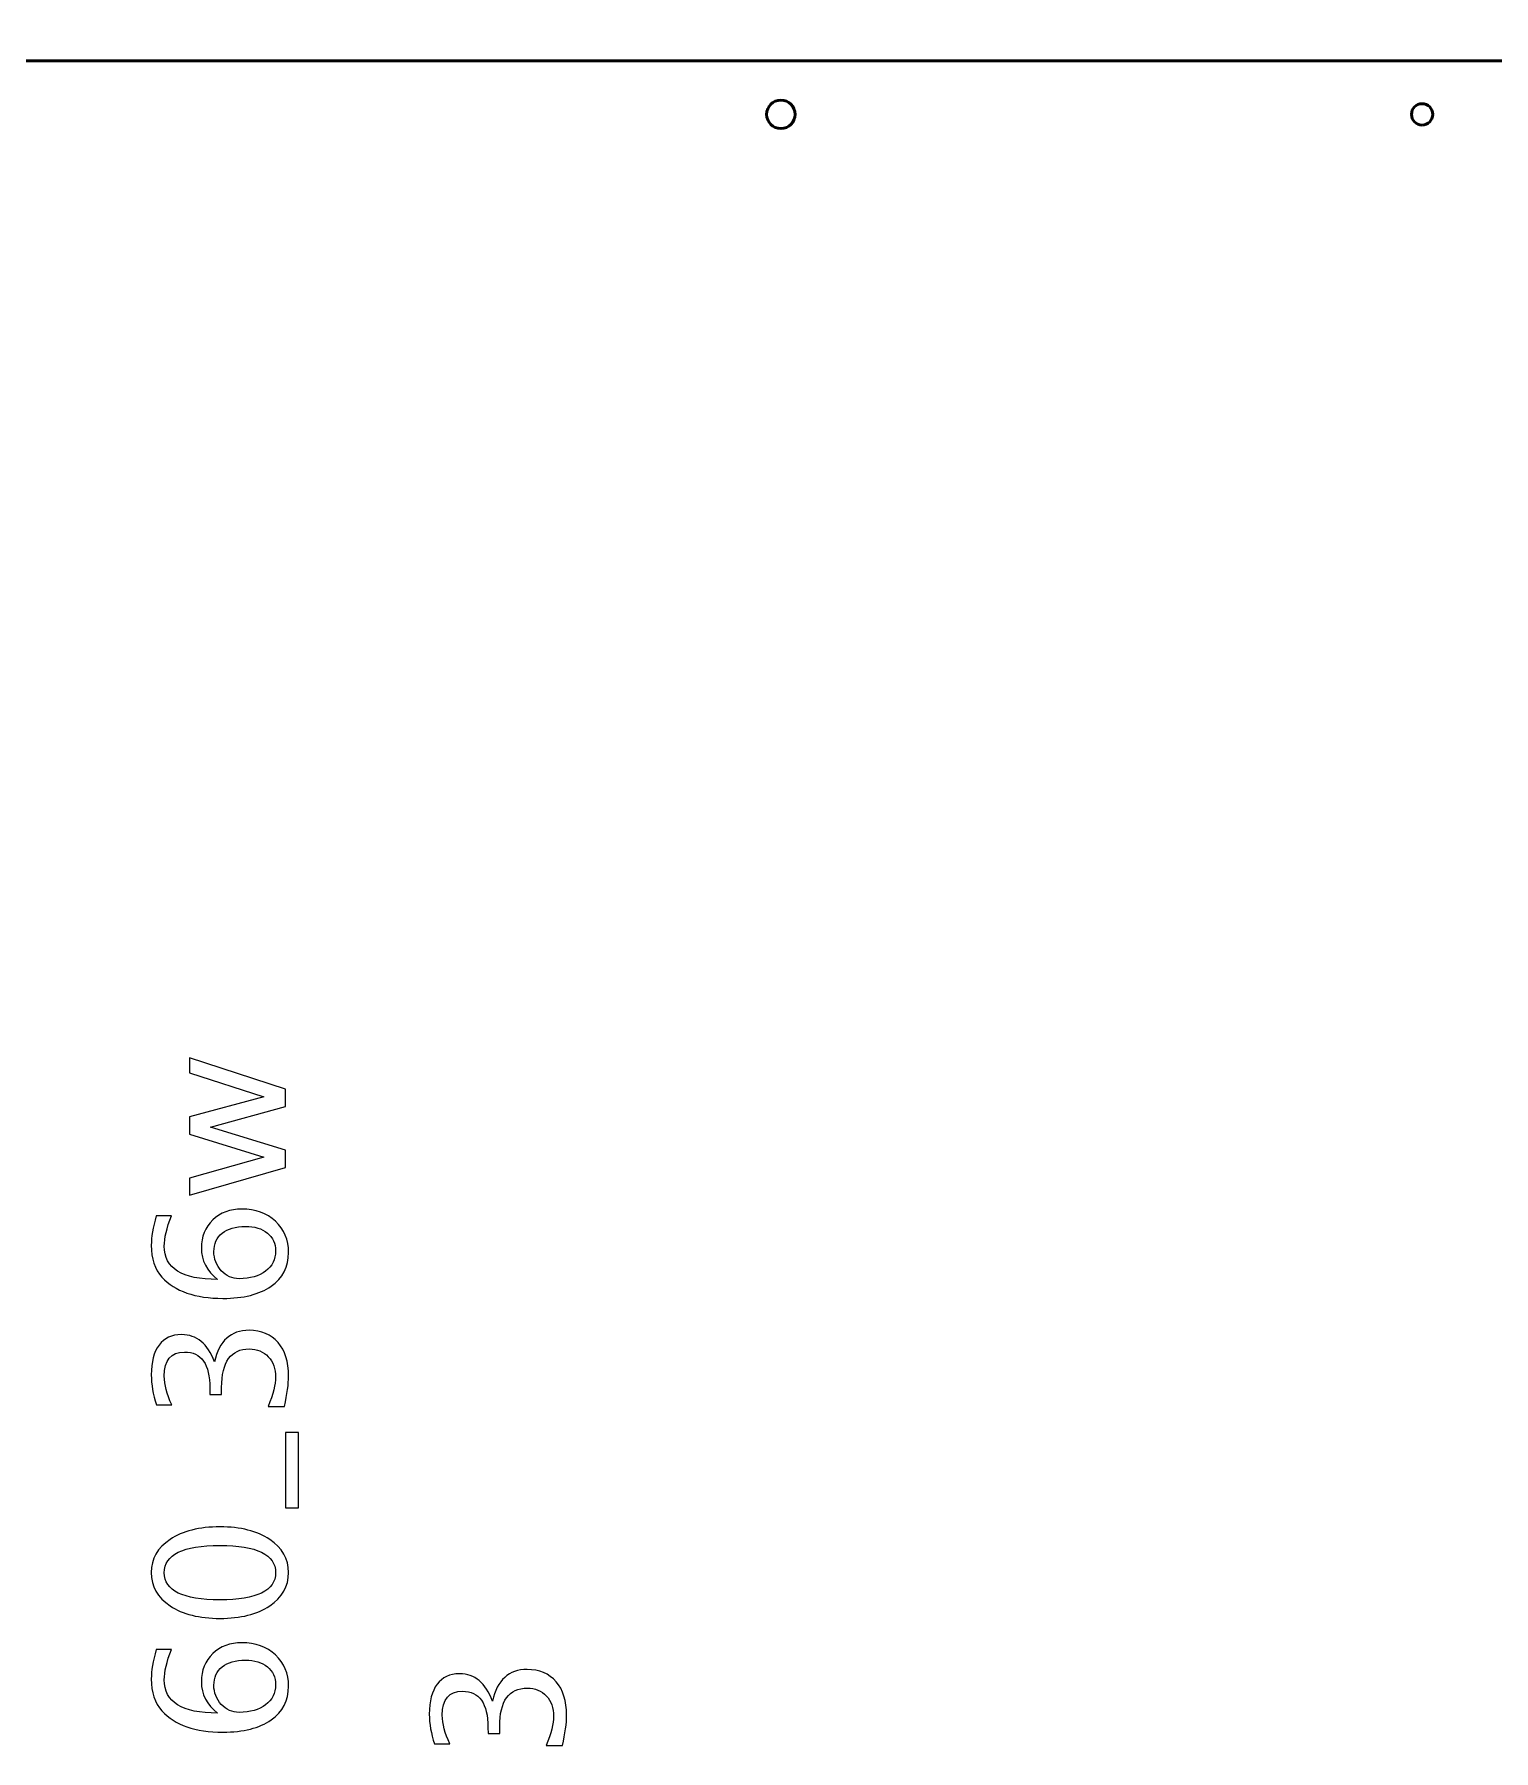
# Model space of a CAD drawing. Header units: centimetres. Extents: x -41.3 to 41.1, y -32.2 to 43.6.
# Drawn here: x 1.27 to 21.75, y 6.28 to 30.37 of the extents above; entities that cross this region are included whole.
import ezdxf

# ---------------------------------------------------------------- set-up
doc = ezdxf.new("R2010")
doc.units = ezdxf.units.CM
doc.header["$MEASUREMENT"] = 0
doc.layers.add('Layer 1', color=7, linetype='Continuous')

msp = doc.modelspace()

# ---------------------------------------------------------------- linework, layer by layer
at = {"layer": 'Layer 1', "color": 30, "lineweight": 53}
msp.add_ellipse((11.7475, 29.25), major_axis=(0, 0.2), ratio=1, dxfattribs=at)
at = {"layer": 'Layer 1', "color": 4, "lineweight": 53}
msp.add_open_spline([(31.7, -32.2), (31.7, -32.2), (-31.7, -32.2), (-31.7, -32.2), (-31.7, -32.2), (-31.97614, -32.2), (-32.2, -31.97614), (-32.2, -31.7), (-32.2, -31.7), (-32.2, -31.7), (-32.2, 31.7), (-32.2, 31.7), (-32.2, 31.7), (-32.2, 31.97614), (-31.97614, 32.2), (-31.7, 32.2), (-31.7, 32.2), (-31.7, 32.2), (31.7, 32.2), (31.7, 32.2), (31.7, 32.2), (31.97614, 32.2), (32.2, 31.97614), (32.2, 31.7), (32.2, 31.7), (32.2, 31.7), (32.2, -31.7), (32.2, -31.7), (32.2, -31.7), (32.2, -31.97614), (31.97614, -32.2), (31.7, -32.2)], degree=3, knots=[0, 0, 0, 0, 0.11111111, 0.11111111, 0.11111111, 0.11111111, 0.22222222, 0.22222222, 0.22222222, 0.22222222, 0.33333333, 0.33333333, 0.33333333, 0.33333333, 0.44444444, 0.44444444, 0.44444444, 0.44444444, 0.55555556, 0.55555556, 0.55555556, 0.55555556, 0.66666667, 0.66666667, 0.66666667, 0.66666667, 0.77777778, 0.77777778, 0.77777778, 0.77777778, 1, 1, 1, 1], dxfattribs=at)
at = {"layer": 'Layer 1', "color": 30, "lineweight": 53}
for points in [[(-30, -30), (-30, -30), (-30, 30), (-30, 30), (-30, 30), (-30, 30), (30, 30), (30, 30), (30, 30), (30, 30), (30, -30), (30, -30), (30, -30), (30, -30), (-30, -30), (-30, -30)], [(20.75, 29.1), (20.66716, 29.1), (20.6, 29.16716), (20.6, 29.25), (20.6, 29.25), (20.6, 29.33284), (20.66716, 29.4), (20.75, 29.4), (20.75, 29.4), (20.83284, 29.4), (20.9, 29.33284), (20.9, 29.25), (20.9, 29.25), (20.9, 29.16716), (20.83284, 29.1), (20.75, 29.1)]]:
    msp.add_open_spline(points, degree=3, knots=[0, 0, 0, 0, 0.2, 0.2, 0.2, 0.2, 0.4, 0.4, 0.4, 0.4, 0.6, 0.6, 0.6, 0.6, 1, 1, 1, 1], dxfattribs=at)
at = {"layer": 'Layer 1'}
for points, knots in [([(4.79086, 14.46479), (4.79086, 14.46479), (3.44466, 14.0787), (3.44466, 14.0787), (3.44466, 14.0787), (3.44466, 14.0787), (3.44466, 14.31662), (3.44466, 14.31662), (3.44466, 14.31662), (3.44466, 14.31662), (4.48987, 14.61253), (4.48987, 14.61253), (4.48987, 14.61253), (4.48987, 14.61253), (3.44466, 14.93173), (3.44466, 14.93173), (3.44466, 14.93173), (3.44466, 14.93173), (3.44466, 15.17557), (3.44466, 15.17557), (3.44466, 15.17557), (3.44466, 15.17557), (4.48818, 15.45624), (4.48818, 15.45624), (4.48818, 15.45624), (4.48818, 15.45624), (3.44466, 15.79576), (3.44466, 15.79576), (3.44466, 15.79576), (3.44466, 15.79576), (3.44466, 16.00404), (3.44466, 16.00404), (3.44466, 16.00404), (3.44466, 16.00404), (4.79086, 15.56462), (4.79086, 15.56462), (4.79086, 15.56462), (4.79086, 15.56462), (4.79086, 15.32077), (4.79086, 15.32077), (4.79086, 15.32077), (4.79086, 15.32077), (3.74099, 15.03206), (3.74099, 15.03206), (3.74099, 15.03206), (3.74099, 15.03206), (4.79086, 14.70863), (4.79086, 14.70863), (4.79086, 14.70863), (4.79086, 14.70863), (4.79086, 14.46479), (4.79086, 14.46479)], [0, 0, 0, 0, 0.07142857, 0.07142857, 0.07142857, 0.07142857, 0.14285714, 0.14285714, 0.14285714, 0.14285714, 0.21428571, 0.21428571, 0.21428571, 0.21428571, 0.28571429, 0.28571429, 0.28571429, 0.28571429, 0.35714286, 0.35714286, 0.35714286, 0.35714286, 0.42857143, 0.42857143, 0.42857143, 0.42857143, 0.5, 0.5, 0.5, 0.5, 0.57142857, 0.57142857, 0.57142857, 0.57142857, 0.64285714, 0.64285714, 0.64285714, 0.64285714, 0.71428571, 0.71428571, 0.71428571, 0.71428571, 0.78571429, 0.78571429, 0.78571429, 0.78571429, 0.85714286, 0.85714286, 0.85714286, 0.85714286, 1, 1, 1, 1]), ([(3.83921, 12.8942), (3.68808, 13.01104), (3.6123, 13.15794), (3.6123, 13.33489), (3.6123, 13.33489), (3.6123, 13.49533), (3.66522, 13.62657), (3.77147, 13.72901), (3.77147, 13.72901), (3.87773, 13.83104), (4.01404, 13.88227), (4.18041, 13.88227), (4.18041, 13.88227), (4.37134, 13.88227), (4.52839, 13.82511), (4.65158, 13.71039), (4.65158, 13.71039), (4.77477, 13.59566), (4.83658, 13.45004), (4.83658, 13.27266), (4.83658, 13.27266), (4.83658, 13.07115), (4.75488, 12.91283), (4.59189, 12.79895), (4.59189, 12.79895), (4.42849, 12.68465), (4.20243, 12.62749), (3.91414, 12.62749), (3.91414, 12.62749), (3.52552, 12.62749), (3.24061, 12.72741), (3.05858, 12.9268), (3.05858, 12.9268), (2.95867, 13.03517), (2.90872, 13.18503), (2.90872, 13.37595), (2.90872, 13.37595), (2.90872, 13.48687), (2.93158, 13.62445), (2.9773, 13.78828), (2.9773, 13.78828), (2.9773, 13.78828), (3.19066, 13.78828), (3.19066, 13.78828), (3.19066, 13.78828), (3.12462, 13.61514), (3.0916, 13.4729), (3.0916, 13.36114), (3.0916, 13.36114), (3.0916, 13.04999), (3.34094, 12.8942), (3.83921, 12.8942)], [0, 0, 0, 0, 0.07142857, 0.07142857, 0.07142857, 0.07142857, 0.14285714, 0.14285714, 0.14285714, 0.14285714, 0.21428571, 0.21428571, 0.21428571, 0.21428571, 0.28571429, 0.28571429, 0.28571429, 0.28571429, 0.35714286, 0.35714286, 0.35714286, 0.35714286, 0.42857143, 0.42857143, 0.42857143, 0.42857143, 0.5, 0.5, 0.5, 0.5, 0.57142857, 0.57142857, 0.57142857, 0.57142857, 0.64285714, 0.64285714, 0.64285714, 0.64285714, 0.71428571, 0.71428571, 0.71428571, 0.71428571, 0.78571429, 0.78571429, 0.78571429, 0.78571429, 0.85714286, 0.85714286, 0.85714286, 0.85714286, 1, 1, 1, 1]), ([(4.22867, 13.63842), (4.09278, 13.63842), (3.98526, 13.60709), (3.90609, 13.54402), (3.90609, 13.54402), (3.82693, 13.48094), (3.78756, 13.39458), (3.78756, 13.28494), (3.78756, 13.28494), (3.78756, 13.18037), (3.82227, 13.09105), (3.89212, 13.01654), (3.89212, 13.01654), (3.96155, 12.94161), (4.04537, 12.90436), (4.14316, 12.90436), (4.14316, 12.90436), (4.29725, 12.90436), (4.42087, 12.93992), (4.514, 13.01062), (4.514, 13.01062), (4.60713, 13.08174), (4.6537, 13.17572), (4.6537, 13.29256), (4.6537, 13.29256), (4.6537, 13.39881), (4.6156, 13.48306), (4.5394, 13.54529), (4.5394, 13.54529), (4.4632, 13.60752), (4.35948, 13.63842), (4.22867, 13.63842)], [0, 0, 0, 0, 0.11111111, 0.11111111, 0.11111111, 0.11111111, 0.22222222, 0.22222222, 0.22222222, 0.22222222, 0.33333333, 0.33333333, 0.33333333, 0.33333333, 0.44444444, 0.44444444, 0.44444444, 0.44444444, 0.55555556, 0.55555556, 0.55555556, 0.55555556, 0.66666667, 0.66666667, 0.66666667, 0.66666667, 0.77777778, 0.77777778, 0.77777778, 0.77777778, 1, 1, 1, 1]), ([(4.77816, 11.11026), (4.77816, 11.11026), (4.54956, 11.11026), (4.54956, 11.11026), (4.54956, 11.11026), (4.61899, 11.28467), (4.6537, 11.42141), (4.6537, 11.52174), (4.6537, 11.52174), (4.6537, 11.63985), (4.61983, 11.7351), (4.55168, 11.80834), (4.55168, 11.80834), (4.48352, 11.88157), (4.39462, 11.91798), (4.2854, 11.91798), (4.2854, 11.91798), (4.02632, 11.91798), (3.89678, 11.73764), (3.89678, 11.37696), (3.89678, 11.37696), (3.89678, 11.37696), (3.89678, 11.28044), (3.89678, 11.28044), (3.89678, 11.28044), (3.89678, 11.28044), (3.73295, 11.28044), (3.73295, 11.28044), (3.73295, 11.28044), (3.73295, 11.28044), (3.73168, 11.36595), (3.73168, 11.36595), (3.73168, 11.36595), (3.73168, 11.70504), (3.6123, 11.8748), (3.37312, 11.8748), (3.37312, 11.8748), (3.18558, 11.8748), (3.0916, 11.76219), (3.0916, 11.5374), (3.0916, 11.5374), (3.0916, 11.41675), (3.12631, 11.28298), (3.19574, 11.13566), (3.19574, 11.13566), (3.19574, 11.13566), (2.98238, 11.13566), (2.98238, 11.13566), (2.98238, 11.13566), (2.93327, 11.28002), (2.90872, 11.41929), (2.90872, 11.55307), (2.90872, 11.55307), (2.90872, 11.7351), (2.94513, 11.87522), (3.01794, 11.97259), (3.01794, 11.97259), (3.09033, 12.06996), (3.19574, 12.11864), (3.33375, 12.11864), (3.33375, 12.11864), (3.54922, 12.11864), (3.70289, 11.99122), (3.79433, 11.73595), (3.79433, 11.73595), (3.86334, 12.03186), (4.02547, 12.1796), (4.28159, 12.1796), (4.28159, 12.1796), (4.45431, 12.1796), (4.5902, 12.12245), (4.68884, 12.00857), (4.68884, 12.00857), (4.78747, 11.8947), (4.83658, 11.73806), (4.83658, 11.5391), (4.83658, 11.5391), (4.83658, 11.42564), (4.81711, 11.28298), (4.77816, 11.11026)], [0, 0, 0, 0, 0.04761905, 0.04761905, 0.04761905, 0.04761905, 0.0952381, 0.0952381, 0.0952381, 0.0952381, 0.14285714, 0.14285714, 0.14285714, 0.14285714, 0.19047619, 0.19047619, 0.19047619, 0.19047619, 0.23809524, 0.23809524, 0.23809524, 0.23809524, 0.28571429, 0.28571429, 0.28571429, 0.28571429, 0.33333333, 0.33333333, 0.33333333, 0.33333333, 0.38095238, 0.38095238, 0.38095238, 0.38095238, 0.42857143, 0.42857143, 0.42857143, 0.42857143, 0.47619048, 0.47619048, 0.47619048, 0.47619048, 0.52380952, 0.52380952, 0.52380952, 0.52380952, 0.57142857, 0.57142857, 0.57142857, 0.57142857, 0.61904762, 0.61904762, 0.61904762, 0.61904762, 0.66666667, 0.66666667, 0.66666667, 0.66666667, 0.71428571, 0.71428571, 0.71428571, 0.71428571, 0.76190476, 0.76190476, 0.76190476, 0.76190476, 0.80952381, 0.80952381, 0.80952381, 0.80952381, 0.85714286, 0.85714286, 0.85714286, 0.85714286, 0.9047619, 0.9047619, 0.9047619, 0.9047619, 1, 1, 1, 1]), ([(4.97374, 9.68784), (4.97374, 9.68784), (4.79086, 9.68784), (4.79086, 9.68784), (4.79086, 9.68784), (4.79086, 9.68784), (4.79086, 10.74449), (4.79086, 10.74449), (4.79086, 10.74449), (4.79086, 10.74449), (4.97374, 10.74449), (4.97374, 10.74449), (4.97374, 10.74449), (4.97374, 10.74449), (4.97374, 9.68784), (4.97374, 9.68784)], [0, 0, 0, 0, 0.2, 0.2, 0.2, 0.2, 0.4, 0.4, 0.4, 0.4, 0.6, 0.6, 0.6, 0.6, 1, 1, 1, 1]), ([(4.83658, 8.77767), (4.83658, 8.58505), (4.7481, 8.42969), (4.57157, 8.312), (4.57157, 8.312), (4.39504, 8.19389), (4.16221, 8.13504), (3.87265, 8.13504), (3.87265, 8.13504), (3.58309, 8.13504), (3.35026, 8.19389), (3.17373, 8.312), (3.17373, 8.312), (2.9972, 8.42969), (2.90872, 8.58505), (2.90872, 8.77767), (2.90872, 8.77767), (2.90872, 8.97113), (2.99677, 9.1265), (3.17288, 9.24418), (3.17288, 9.24418), (3.34899, 9.36145), (3.58224, 9.4203), (3.87265, 9.4203), (3.87265, 9.4203), (4.16221, 9.4203), (4.39504, 9.36145), (4.57157, 9.24418), (4.57157, 9.24418), (4.7481, 9.1265), (4.83658, 8.97113), (4.83658, 8.77767)], [0, 0, 0, 0, 0.11111111, 0.11111111, 0.11111111, 0.11111111, 0.22222222, 0.22222222, 0.22222222, 0.22222222, 0.33333333, 0.33333333, 0.33333333, 0.33333333, 0.44444444, 0.44444444, 0.44444444, 0.44444444, 0.55555556, 0.55555556, 0.55555556, 0.55555556, 0.66666667, 0.66666667, 0.66666667, 0.66666667, 0.77777778, 0.77777778, 0.77777778, 0.77777778, 1, 1, 1, 1]), ([(4.6537, 8.77725), (4.6537, 9.03167), (4.39335, 9.15867), (3.87265, 9.15867), (3.87265, 9.15867), (3.35195, 9.15867), (3.0916, 9.03167), (3.0916, 8.77725), (3.0916, 8.77725), (3.0916, 8.52367), (3.35195, 8.39667), (3.87265, 8.39667), (3.87265, 8.39667), (4.39335, 8.39667), (4.6537, 8.52367), (4.6537, 8.77725)], [0, 0, 0, 0, 0.2, 0.2, 0.2, 0.2, 0.4, 0.4, 0.4, 0.4, 0.6, 0.6, 0.6, 0.6, 1, 1, 1, 1]), ([(3.83921, 6.80576), (3.68808, 6.9226), (3.6123, 7.0695), (3.6123, 7.24645), (3.6123, 7.24645), (3.6123, 7.40689), (3.66522, 7.53813), (3.77147, 7.64057), (3.77147, 7.64057), (3.87773, 7.7426), (4.01404, 7.79383), (4.18041, 7.79383), (4.18041, 7.79383), (4.37134, 7.79383), (4.52839, 7.73667), (4.65158, 7.62195), (4.65158, 7.62195), (4.77477, 7.50722), (4.83658, 7.3616), (4.83658, 7.18422), (4.83658, 7.18422), (4.83658, 6.98271), (4.75488, 6.82439), (4.59189, 6.71051), (4.59189, 6.71051), (4.42849, 6.59621), (4.20243, 6.53905), (3.91414, 6.53905), (3.91414, 6.53905), (3.52552, 6.53905), (3.24061, 6.63897), (3.05858, 6.83836), (3.05858, 6.83836), (2.95867, 6.94673), (2.90872, 7.09659), (2.90872, 7.28751), (2.90872, 7.28751), (2.90872, 7.39843), (2.93158, 7.53601), (2.9773, 7.69984), (2.9773, 7.69984), (2.9773, 7.69984), (3.19066, 7.69984), (3.19066, 7.69984), (3.19066, 7.69984), (3.12462, 7.5267), (3.0916, 7.38446), (3.0916, 7.2727), (3.0916, 7.2727), (3.0916, 6.96155), (3.34094, 6.80576), (3.83921, 6.80576)], [0, 0, 0, 0, 0.07142857, 0.07142857, 0.07142857, 0.07142857, 0.14285714, 0.14285714, 0.14285714, 0.14285714, 0.21428571, 0.21428571, 0.21428571, 0.21428571, 0.28571429, 0.28571429, 0.28571429, 0.28571429, 0.35714286, 0.35714286, 0.35714286, 0.35714286, 0.42857143, 0.42857143, 0.42857143, 0.42857143, 0.5, 0.5, 0.5, 0.5, 0.57142857, 0.57142857, 0.57142857, 0.57142857, 0.64285714, 0.64285714, 0.64285714, 0.64285714, 0.71428571, 0.71428571, 0.71428571, 0.71428571, 0.78571429, 0.78571429, 0.78571429, 0.78571429, 0.85714286, 0.85714286, 0.85714286, 0.85714286, 1, 1, 1, 1]), ([(4.22867, 7.54998), (4.09278, 7.54998), (3.98526, 7.51865), (3.90609, 7.45558), (3.90609, 7.45558), (3.82693, 7.3925), (3.78756, 7.30614), (3.78756, 7.1965), (3.78756, 7.1965), (3.78756, 7.09193), (3.82227, 7.00261), (3.89212, 6.9281), (3.89212, 6.9281), (3.96155, 6.85317), (4.04537, 6.81592), (4.14316, 6.81592), (4.14316, 6.81592), (4.29725, 6.81592), (4.42087, 6.85148), (4.514, 6.92218), (4.514, 6.92218), (4.60713, 6.9933), (4.6537, 7.08728), (4.6537, 7.20412), (4.6537, 7.20412), (4.6537, 7.31037), (4.6156, 7.39462), (4.5394, 7.45685), (4.5394, 7.45685), (4.4632, 7.51908), (4.35948, 7.54998), (4.22867, 7.54998)], [0, 0, 0, 0, 0.11111111, 0.11111111, 0.11111111, 0.11111111, 0.22222222, 0.22222222, 0.22222222, 0.22222222, 0.33333333, 0.33333333, 0.33333333, 0.33333333, 0.44444444, 0.44444444, 0.44444444, 0.44444444, 0.55555556, 0.55555556, 0.55555556, 0.55555556, 0.66666667, 0.66666667, 0.66666667, 0.66666667, 0.77777778, 0.77777778, 0.77777778, 0.77777778, 1, 1, 1, 1]), ([(8.68129, 6.34879), (8.68129, 6.34879), (8.45269, 6.34879), (8.45269, 6.34879), (8.45269, 6.34879), (8.52212, 6.5232), (8.55683, 6.65994), (8.55683, 6.76027), (8.55683, 6.76027), (8.55683, 6.87838), (8.52296, 6.97363), (8.45481, 7.04687), (8.45481, 7.04687), (8.38665, 7.1201), (8.29775, 7.15651), (8.18853, 7.15651), (8.18853, 7.15651), (7.92945, 7.15651), (7.79991, 6.97617), (7.79991, 6.61549), (7.79991, 6.61549), (7.79991, 6.61549), (7.79991, 6.51897), (7.79991, 6.51897), (7.79991, 6.51897), (7.79991, 6.51897), (7.63608, 6.51897), (7.63608, 6.51897), (7.63608, 6.51897), (7.63608, 6.51897), (7.63481, 6.60448), (7.63481, 6.60448), (7.63481, 6.60448), (7.63481, 6.94357), (7.51543, 7.11333), (7.27625, 7.11333), (7.27625, 7.11333), (7.08871, 7.11333), (6.99473, 7.00072), (6.99473, 6.77593), (6.99473, 6.77593), (6.99473, 6.65528), (7.02944, 6.52151), (7.09887, 6.37419), (7.09887, 6.37419), (7.09887, 6.37419), (6.88551, 6.37419), (6.88551, 6.37419), (6.88551, 6.37419), (6.8364, 6.51855), (6.81185, 6.65782), (6.81185, 6.7916), (6.81185, 6.7916), (6.81185, 6.97363), (6.84826, 7.11375), (6.92107, 7.21112), (6.92107, 7.21112), (6.99346, 7.30849), (7.09887, 7.35717), (7.23688, 7.35717), (7.23688, 7.35717), (7.45235, 7.35717), (7.60602, 7.22975), (7.69746, 6.97448), (7.69746, 6.97448), (7.76647, 7.27039), (7.9286, 7.41813), (8.18472, 7.41813), (8.18472, 7.41813), (8.35744, 7.41813), (8.49333, 7.36098), (8.59197, 7.2471), (8.59197, 7.2471), (8.6906, 7.13323), (8.73971, 6.97659), (8.73971, 6.77763), (8.73971, 6.77763), (8.73971, 6.66417), (8.72024, 6.52151), (8.68129, 6.34879)], [0, 0, 0, 0, 0.04761905, 0.04761905, 0.04761905, 0.04761905, 0.0952381, 0.0952381, 0.0952381, 0.0952381, 0.14285714, 0.14285714, 0.14285714, 0.14285714, 0.19047619, 0.19047619, 0.19047619, 0.19047619, 0.23809524, 0.23809524, 0.23809524, 0.23809524, 0.28571429, 0.28571429, 0.28571429, 0.28571429, 0.33333333, 0.33333333, 0.33333333, 0.33333333, 0.38095238, 0.38095238, 0.38095238, 0.38095238, 0.42857143, 0.42857143, 0.42857143, 0.42857143, 0.47619048, 0.47619048, 0.47619048, 0.47619048, 0.52380952, 0.52380952, 0.52380952, 0.52380952, 0.57142857, 0.57142857, 0.57142857, 0.57142857, 0.61904762, 0.61904762, 0.61904762, 0.61904762, 0.66666667, 0.66666667, 0.66666667, 0.66666667, 0.71428571, 0.71428571, 0.71428571, 0.71428571, 0.76190476, 0.76190476, 0.76190476, 0.76190476, 0.80952381, 0.80952381, 0.80952381, 0.80952381, 0.85714286, 0.85714286, 0.85714286, 0.85714286, 0.9047619, 0.9047619, 0.9047619, 0.9047619, 1, 1, 1, 1])]:
    msp.add_open_spline(points, degree=3, knots=knots, dxfattribs=at)
at = {"layer": 'Layer 1', "color": 30, "lineweight": 9}
for points, knots in [([(4.79086, 14.46479), (4.79086, 14.46479), (3.44466, 14.0787), (3.44466, 14.0787), (3.44466, 14.0787), (3.44466, 14.0787), (3.44466, 14.31662), (3.44466, 14.31662), (3.44466, 14.31662), (3.44466, 14.31662), (4.48987, 14.61253), (4.48987, 14.61253), (4.48987, 14.61253), (4.48987, 14.61253), (3.44466, 14.93173), (3.44466, 14.93173), (3.44466, 14.93173), (3.44466, 14.93173), (3.44466, 15.17557), (3.44466, 15.17557), (3.44466, 15.17557), (3.44466, 15.17557), (4.48818, 15.45624), (4.48818, 15.45624), (4.48818, 15.45624), (4.48818, 15.45624), (3.44466, 15.79576), (3.44466, 15.79576), (3.44466, 15.79576), (3.44466, 15.79576), (3.44466, 16.00404), (3.44466, 16.00404), (3.44466, 16.00404), (3.44466, 16.00404), (4.79086, 15.56462), (4.79086, 15.56462), (4.79086, 15.56462), (4.79086, 15.56462), (4.79086, 15.32077), (4.79086, 15.32077), (4.79086, 15.32077), (4.79086, 15.32077), (3.74099, 15.03206), (3.74099, 15.03206), (3.74099, 15.03206), (3.74099, 15.03206), (4.79086, 14.70863), (4.79086, 14.70863), (4.79086, 14.70863), (4.79086, 14.70863), (4.79086, 14.46479), (4.79086, 14.46479)], [0, 0, 0, 0, 0.07142857, 0.07142857, 0.07142857, 0.07142857, 0.14285714, 0.14285714, 0.14285714, 0.14285714, 0.21428571, 0.21428571, 0.21428571, 0.21428571, 0.28571429, 0.28571429, 0.28571429, 0.28571429, 0.35714286, 0.35714286, 0.35714286, 0.35714286, 0.42857143, 0.42857143, 0.42857143, 0.42857143, 0.5, 0.5, 0.5, 0.5, 0.57142857, 0.57142857, 0.57142857, 0.57142857, 0.64285714, 0.64285714, 0.64285714, 0.64285714, 0.71428571, 0.71428571, 0.71428571, 0.71428571, 0.78571429, 0.78571429, 0.78571429, 0.78571429, 0.85714286, 0.85714286, 0.85714286, 0.85714286, 1, 1, 1, 1]), ([(3.83921, 12.8942), (3.68808, 13.01104), (3.6123, 13.15794), (3.6123, 13.33489), (3.6123, 13.33489), (3.6123, 13.49533), (3.66522, 13.62657), (3.77147, 13.72901), (3.77147, 13.72901), (3.87773, 13.83104), (4.01404, 13.88227), (4.18041, 13.88227), (4.18041, 13.88227), (4.37134, 13.88227), (4.52839, 13.82511), (4.65158, 13.71039), (4.65158, 13.71039), (4.77477, 13.59566), (4.83658, 13.45004), (4.83658, 13.27266), (4.83658, 13.27266), (4.83658, 13.07115), (4.75488, 12.91283), (4.59189, 12.79895), (4.59189, 12.79895), (4.42849, 12.68465), (4.20243, 12.62749), (3.91414, 12.62749), (3.91414, 12.62749), (3.52552, 12.62749), (3.24061, 12.72741), (3.05858, 12.9268), (3.05858, 12.9268), (2.95867, 13.03517), (2.90872, 13.18503), (2.90872, 13.37595), (2.90872, 13.37595), (2.90872, 13.48687), (2.93158, 13.62445), (2.9773, 13.78828), (2.9773, 13.78828), (2.9773, 13.78828), (3.19066, 13.78828), (3.19066, 13.78828), (3.19066, 13.78828), (3.12462, 13.61514), (3.0916, 13.4729), (3.0916, 13.36114), (3.0916, 13.36114), (3.0916, 13.04999), (3.34094, 12.8942), (3.83921, 12.8942)], [0, 0, 0, 0, 0.07142857, 0.07142857, 0.07142857, 0.07142857, 0.14285714, 0.14285714, 0.14285714, 0.14285714, 0.21428571, 0.21428571, 0.21428571, 0.21428571, 0.28571429, 0.28571429, 0.28571429, 0.28571429, 0.35714286, 0.35714286, 0.35714286, 0.35714286, 0.42857143, 0.42857143, 0.42857143, 0.42857143, 0.5, 0.5, 0.5, 0.5, 0.57142857, 0.57142857, 0.57142857, 0.57142857, 0.64285714, 0.64285714, 0.64285714, 0.64285714, 0.71428571, 0.71428571, 0.71428571, 0.71428571, 0.78571429, 0.78571429, 0.78571429, 0.78571429, 0.85714286, 0.85714286, 0.85714286, 0.85714286, 1, 1, 1, 1]), ([(4.22867, 13.63842), (4.09278, 13.63842), (3.98526, 13.60709), (3.90609, 13.54402), (3.90609, 13.54402), (3.82693, 13.48094), (3.78756, 13.39458), (3.78756, 13.28494), (3.78756, 13.28494), (3.78756, 13.18037), (3.82227, 13.09105), (3.89212, 13.01654), (3.89212, 13.01654), (3.96155, 12.94161), (4.04537, 12.90436), (4.14316, 12.90436), (4.14316, 12.90436), (4.29725, 12.90436), (4.42087, 12.93992), (4.514, 13.01062), (4.514, 13.01062), (4.60713, 13.08174), (4.6537, 13.17572), (4.6537, 13.29256), (4.6537, 13.29256), (4.6537, 13.39881), (4.6156, 13.48306), (4.5394, 13.54529), (4.5394, 13.54529), (4.4632, 13.60752), (4.35948, 13.63842), (4.22867, 13.63842)], [0, 0, 0, 0, 0.11111111, 0.11111111, 0.11111111, 0.11111111, 0.22222222, 0.22222222, 0.22222222, 0.22222222, 0.33333333, 0.33333333, 0.33333333, 0.33333333, 0.44444444, 0.44444444, 0.44444444, 0.44444444, 0.55555556, 0.55555556, 0.55555556, 0.55555556, 0.66666667, 0.66666667, 0.66666667, 0.66666667, 0.77777778, 0.77777778, 0.77777778, 0.77777778, 1, 1, 1, 1]), ([(4.77816, 11.11026), (4.77816, 11.11026), (4.54956, 11.11026), (4.54956, 11.11026), (4.54956, 11.11026), (4.61899, 11.28467), (4.6537, 11.42141), (4.6537, 11.52174), (4.6537, 11.52174), (4.6537, 11.63985), (4.61983, 11.7351), (4.55168, 11.80834), (4.55168, 11.80834), (4.48352, 11.88157), (4.39462, 11.91798), (4.2854, 11.91798), (4.2854, 11.91798), (4.02632, 11.91798), (3.89678, 11.73764), (3.89678, 11.37696), (3.89678, 11.37696), (3.89678, 11.37696), (3.89678, 11.28044), (3.89678, 11.28044), (3.89678, 11.28044), (3.89678, 11.28044), (3.73295, 11.28044), (3.73295, 11.28044), (3.73295, 11.28044), (3.73295, 11.28044), (3.73168, 11.36595), (3.73168, 11.36595), (3.73168, 11.36595), (3.73168, 11.70504), (3.6123, 11.8748), (3.37312, 11.8748), (3.37312, 11.8748), (3.18558, 11.8748), (3.0916, 11.76219), (3.0916, 11.5374), (3.0916, 11.5374), (3.0916, 11.41675), (3.12631, 11.28298), (3.19574, 11.13566), (3.19574, 11.13566), (3.19574, 11.13566), (2.98238, 11.13566), (2.98238, 11.13566), (2.98238, 11.13566), (2.93327, 11.28002), (2.90872, 11.41929), (2.90872, 11.55307), (2.90872, 11.55307), (2.90872, 11.7351), (2.94513, 11.87522), (3.01794, 11.97259), (3.01794, 11.97259), (3.09033, 12.06996), (3.19574, 12.11864), (3.33375, 12.11864), (3.33375, 12.11864), (3.54922, 12.11864), (3.70289, 11.99122), (3.79433, 11.73595), (3.79433, 11.73595), (3.86334, 12.03186), (4.02547, 12.1796), (4.28159, 12.1796), (4.28159, 12.1796), (4.45431, 12.1796), (4.5902, 12.12245), (4.68884, 12.00857), (4.68884, 12.00857), (4.78747, 11.8947), (4.83658, 11.73806), (4.83658, 11.5391), (4.83658, 11.5391), (4.83658, 11.42564), (4.81711, 11.28298), (4.77816, 11.11026)], [0, 0, 0, 0, 0.04761905, 0.04761905, 0.04761905, 0.04761905, 0.0952381, 0.0952381, 0.0952381, 0.0952381, 0.14285714, 0.14285714, 0.14285714, 0.14285714, 0.19047619, 0.19047619, 0.19047619, 0.19047619, 0.23809524, 0.23809524, 0.23809524, 0.23809524, 0.28571429, 0.28571429, 0.28571429, 0.28571429, 0.33333333, 0.33333333, 0.33333333, 0.33333333, 0.38095238, 0.38095238, 0.38095238, 0.38095238, 0.42857143, 0.42857143, 0.42857143, 0.42857143, 0.47619048, 0.47619048, 0.47619048, 0.47619048, 0.52380952, 0.52380952, 0.52380952, 0.52380952, 0.57142857, 0.57142857, 0.57142857, 0.57142857, 0.61904762, 0.61904762, 0.61904762, 0.61904762, 0.66666667, 0.66666667, 0.66666667, 0.66666667, 0.71428571, 0.71428571, 0.71428571, 0.71428571, 0.76190476, 0.76190476, 0.76190476, 0.76190476, 0.80952381, 0.80952381, 0.80952381, 0.80952381, 0.85714286, 0.85714286, 0.85714286, 0.85714286, 0.9047619, 0.9047619, 0.9047619, 0.9047619, 1, 1, 1, 1]), ([(4.97374, 9.68784), (4.97374, 9.68784), (4.79086, 9.68784), (4.79086, 9.68784), (4.79086, 9.68784), (4.79086, 9.68784), (4.79086, 10.74449), (4.79086, 10.74449), (4.79086, 10.74449), (4.79086, 10.74449), (4.97374, 10.74449), (4.97374, 10.74449), (4.97374, 10.74449), (4.97374, 10.74449), (4.97374, 9.68784), (4.97374, 9.68784)], [0, 0, 0, 0, 0.2, 0.2, 0.2, 0.2, 0.4, 0.4, 0.4, 0.4, 0.6, 0.6, 0.6, 0.6, 1, 1, 1, 1]), ([(4.83658, 8.77767), (4.83658, 8.58505), (4.7481, 8.42969), (4.57157, 8.312), (4.57157, 8.312), (4.39504, 8.19389), (4.16221, 8.13504), (3.87265, 8.13504), (3.87265, 8.13504), (3.58309, 8.13504), (3.35026, 8.19389), (3.17373, 8.312), (3.17373, 8.312), (2.9972, 8.42969), (2.90872, 8.58505), (2.90872, 8.77767), (2.90872, 8.77767), (2.90872, 8.97113), (2.99677, 9.1265), (3.17288, 9.24418), (3.17288, 9.24418), (3.34899, 9.36145), (3.58224, 9.4203), (3.87265, 9.4203), (3.87265, 9.4203), (4.16221, 9.4203), (4.39504, 9.36145), (4.57157, 9.24418), (4.57157, 9.24418), (4.7481, 9.1265), (4.83658, 8.97113), (4.83658, 8.77767)], [0, 0, 0, 0, 0.11111111, 0.11111111, 0.11111111, 0.11111111, 0.22222222, 0.22222222, 0.22222222, 0.22222222, 0.33333333, 0.33333333, 0.33333333, 0.33333333, 0.44444444, 0.44444444, 0.44444444, 0.44444444, 0.55555556, 0.55555556, 0.55555556, 0.55555556, 0.66666667, 0.66666667, 0.66666667, 0.66666667, 0.77777778, 0.77777778, 0.77777778, 0.77777778, 1, 1, 1, 1]), ([(4.6537, 8.77725), (4.6537, 9.03167), (4.39335, 9.15867), (3.87265, 9.15867), (3.87265, 9.15867), (3.35195, 9.15867), (3.0916, 9.03167), (3.0916, 8.77725), (3.0916, 8.77725), (3.0916, 8.52367), (3.35195, 8.39667), (3.87265, 8.39667), (3.87265, 8.39667), (4.39335, 8.39667), (4.6537, 8.52367), (4.6537, 8.77725)], [0, 0, 0, 0, 0.2, 0.2, 0.2, 0.2, 0.4, 0.4, 0.4, 0.4, 0.6, 0.6, 0.6, 0.6, 1, 1, 1, 1]), ([(3.83921, 6.80576), (3.68808, 6.9226), (3.6123, 7.0695), (3.6123, 7.24645), (3.6123, 7.24645), (3.6123, 7.40689), (3.66522, 7.53813), (3.77147, 7.64057), (3.77147, 7.64057), (3.87773, 7.7426), (4.01404, 7.79383), (4.18041, 7.79383), (4.18041, 7.79383), (4.37134, 7.79383), (4.52839, 7.73667), (4.65158, 7.62195), (4.65158, 7.62195), (4.77477, 7.50722), (4.83658, 7.3616), (4.83658, 7.18422), (4.83658, 7.18422), (4.83658, 6.98271), (4.75488, 6.82439), (4.59189, 6.71051), (4.59189, 6.71051), (4.42849, 6.59621), (4.20243, 6.53905), (3.91414, 6.53905), (3.91414, 6.53905), (3.52552, 6.53905), (3.24061, 6.63897), (3.05858, 6.83836), (3.05858, 6.83836), (2.95867, 6.94673), (2.90872, 7.09659), (2.90872, 7.28751), (2.90872, 7.28751), (2.90872, 7.39843), (2.93158, 7.53601), (2.9773, 7.69984), (2.9773, 7.69984), (2.9773, 7.69984), (3.19066, 7.69984), (3.19066, 7.69984), (3.19066, 7.69984), (3.12462, 7.5267), (3.0916, 7.38446), (3.0916, 7.2727), (3.0916, 7.2727), (3.0916, 6.96155), (3.34094, 6.80576), (3.83921, 6.80576)], [0, 0, 0, 0, 0.07142857, 0.07142857, 0.07142857, 0.07142857, 0.14285714, 0.14285714, 0.14285714, 0.14285714, 0.21428571, 0.21428571, 0.21428571, 0.21428571, 0.28571429, 0.28571429, 0.28571429, 0.28571429, 0.35714286, 0.35714286, 0.35714286, 0.35714286, 0.42857143, 0.42857143, 0.42857143, 0.42857143, 0.5, 0.5, 0.5, 0.5, 0.57142857, 0.57142857, 0.57142857, 0.57142857, 0.64285714, 0.64285714, 0.64285714, 0.64285714, 0.71428571, 0.71428571, 0.71428571, 0.71428571, 0.78571429, 0.78571429, 0.78571429, 0.78571429, 0.85714286, 0.85714286, 0.85714286, 0.85714286, 1, 1, 1, 1]), ([(4.22867, 7.54998), (4.09278, 7.54998), (3.98526, 7.51865), (3.90609, 7.45558), (3.90609, 7.45558), (3.82693, 7.3925), (3.78756, 7.30614), (3.78756, 7.1965), (3.78756, 7.1965), (3.78756, 7.09193), (3.82227, 7.00261), (3.89212, 6.9281), (3.89212, 6.9281), (3.96155, 6.85317), (4.04537, 6.81592), (4.14316, 6.81592), (4.14316, 6.81592), (4.29725, 6.81592), (4.42087, 6.85148), (4.514, 6.92218), (4.514, 6.92218), (4.60713, 6.9933), (4.6537, 7.08728), (4.6537, 7.20412), (4.6537, 7.20412), (4.6537, 7.31037), (4.6156, 7.39462), (4.5394, 7.45685), (4.5394, 7.45685), (4.4632, 7.51908), (4.35948, 7.54998), (4.22867, 7.54998)], [0, 0, 0, 0, 0.11111111, 0.11111111, 0.11111111, 0.11111111, 0.22222222, 0.22222222, 0.22222222, 0.22222222, 0.33333333, 0.33333333, 0.33333333, 0.33333333, 0.44444444, 0.44444444, 0.44444444, 0.44444444, 0.55555556, 0.55555556, 0.55555556, 0.55555556, 0.66666667, 0.66666667, 0.66666667, 0.66666667, 0.77777778, 0.77777778, 0.77777778, 0.77777778, 1, 1, 1, 1]), ([(8.68129, 6.34879), (8.68129, 6.34879), (8.45269, 6.34879), (8.45269, 6.34879), (8.45269, 6.34879), (8.52212, 6.5232), (8.55683, 6.65994), (8.55683, 6.76027), (8.55683, 6.76027), (8.55683, 6.87838), (8.52296, 6.97363), (8.45481, 7.04687), (8.45481, 7.04687), (8.38665, 7.1201), (8.29775, 7.15651), (8.18853, 7.15651), (8.18853, 7.15651), (7.92945, 7.15651), (7.79991, 6.97617), (7.79991, 6.61549), (7.79991, 6.61549), (7.79991, 6.61549), (7.79991, 6.51897), (7.79991, 6.51897), (7.79991, 6.51897), (7.79991, 6.51897), (7.63608, 6.51897), (7.63608, 6.51897), (7.63608, 6.51897), (7.63608, 6.51897), (7.63481, 6.60448), (7.63481, 6.60448), (7.63481, 6.60448), (7.63481, 6.94357), (7.51543, 7.11333), (7.27625, 7.11333), (7.27625, 7.11333), (7.08871, 7.11333), (6.99473, 7.00072), (6.99473, 6.77593), (6.99473, 6.77593), (6.99473, 6.65528), (7.02944, 6.52151), (7.09887, 6.37419), (7.09887, 6.37419), (7.09887, 6.37419), (6.88551, 6.37419), (6.88551, 6.37419), (6.88551, 6.37419), (6.8364, 6.51855), (6.81185, 6.65782), (6.81185, 6.7916), (6.81185, 6.7916), (6.81185, 6.97363), (6.84826, 7.11375), (6.92107, 7.21112), (6.92107, 7.21112), (6.99346, 7.30849), (7.09887, 7.35717), (7.23688, 7.35717), (7.23688, 7.35717), (7.45235, 7.35717), (7.60602, 7.22975), (7.69746, 6.97448), (7.69746, 6.97448), (7.76647, 7.27039), (7.9286, 7.41813), (8.18472, 7.41813), (8.18472, 7.41813), (8.35744, 7.41813), (8.49333, 7.36098), (8.59197, 7.2471), (8.59197, 7.2471), (8.6906, 7.13323), (8.73971, 6.97659), (8.73971, 6.77763), (8.73971, 6.77763), (8.73971, 6.66417), (8.72024, 6.52151), (8.68129, 6.34879)], [0, 0, 0, 0, 0.04761905, 0.04761905, 0.04761905, 0.04761905, 0.0952381, 0.0952381, 0.0952381, 0.0952381, 0.14285714, 0.14285714, 0.14285714, 0.14285714, 0.19047619, 0.19047619, 0.19047619, 0.19047619, 0.23809524, 0.23809524, 0.23809524, 0.23809524, 0.28571429, 0.28571429, 0.28571429, 0.28571429, 0.33333333, 0.33333333, 0.33333333, 0.33333333, 0.38095238, 0.38095238, 0.38095238, 0.38095238, 0.42857143, 0.42857143, 0.42857143, 0.42857143, 0.47619048, 0.47619048, 0.47619048, 0.47619048, 0.52380952, 0.52380952, 0.52380952, 0.52380952, 0.57142857, 0.57142857, 0.57142857, 0.57142857, 0.61904762, 0.61904762, 0.61904762, 0.61904762, 0.66666667, 0.66666667, 0.66666667, 0.66666667, 0.71428571, 0.71428571, 0.71428571, 0.71428571, 0.76190476, 0.76190476, 0.76190476, 0.76190476, 0.80952381, 0.80952381, 0.80952381, 0.80952381, 0.85714286, 0.85714286, 0.85714286, 0.85714286, 0.9047619, 0.9047619, 0.9047619, 0.9047619, 1, 1, 1, 1])]:
    msp.add_open_spline(points, degree=3, knots=knots, dxfattribs=at)

doc.saveas('drawing.dxf')
